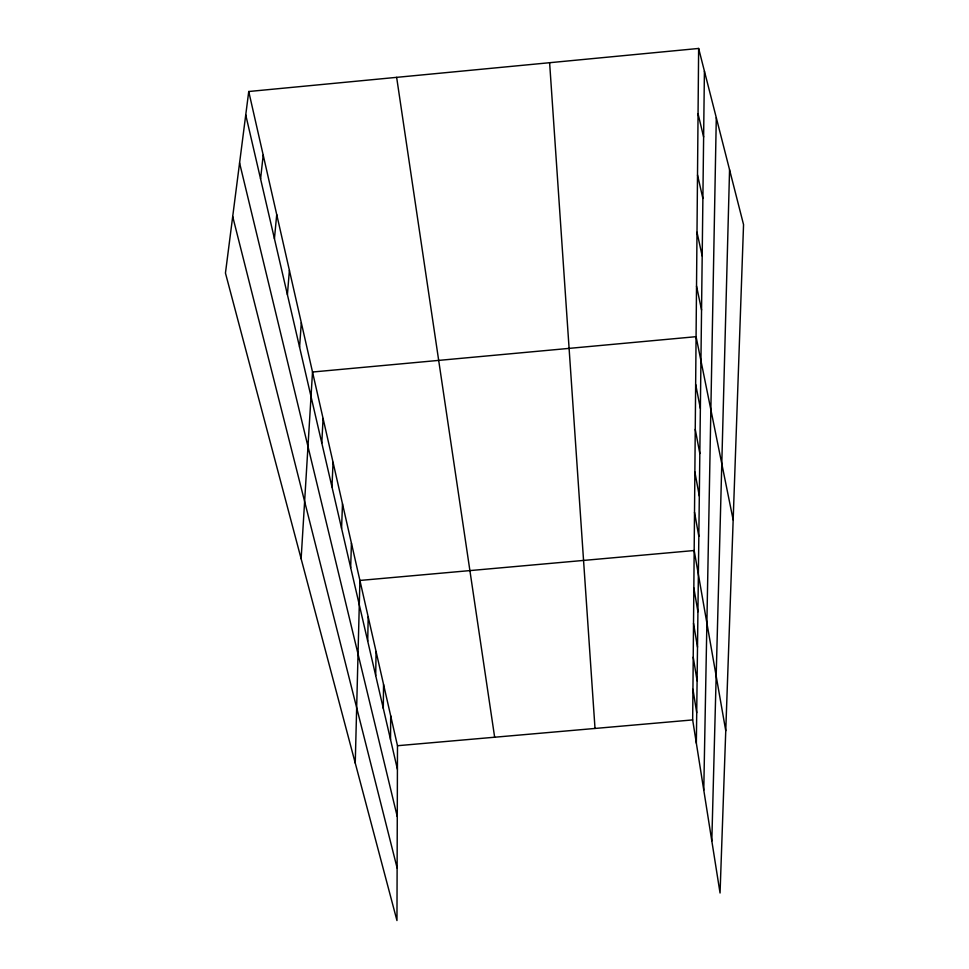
<?xml version="1.0" encoding="UTF-8"?>
<svg xmlns="http://www.w3.org/2000/svg" width="969" height="969" viewBox="0 0 969 969"><rect width="100%" height="100%" fill="white"/><g stroke="black" fill="none" stroke-linecap="round" stroke-linejoin="round"><path stroke-width="1.45" d="M248.742 91.51L397.484 745.718L396.963 920.55L225.45 273.052L248.742 91.51L698.637 48.45L743.55 224.614L720.052 893.006L692.665 719.919L698.637 48.45M390.531 739.529L390.689 715.825M383.3 708.351L383.554 684.477M696.348 743.199L704.415 71.112M375.706 675.575L376.069 651.543M703.773 790.098L716.297 117.721M367.711 641.09L368.196 616.914M355.248 763.075L359.911 580.443L694.179 550.525L725.757 730.747M711.815 840.959L729.56 169.732M350.669 567.568L351.432 543.161M341.572 528.335L342.493 503.856M331.967 486.886L333.057 462.358M321.793 443.015L323.077 418.487M301.129 558.738L312.515 372.023L696.081 336.679L733.17 519.917M299.578 347.156L301.311 322.738M287.405 294.649L289.404 270.363M274.433 238.677L276.722 214.609M260.576 178.89L263.205 155.113M397.484 745.718L692.665 719.919M232.705 216.523L397.12 867.994M698.055 113.845L703.627 136.968M239.573 162.925L397.266 816.613M245.738 114.887L397.411 769.241M697.523 174.989L702.888 198.463M697.002 232.281L702.198 256.01M696.529 286.073L701.556 309.983M695.657 384.366L700.369 408.47M695.257 429.388L699.824 453.516M694.87 471.964L699.315 496.067M694.519 512.286L698.831 536.341M693.84 587.917L697.934 611.778M693.525 623.406L697.51 647.159M693.223 657.164L697.099 680.771M692.944 689.298L696.723 712.736M396.648 77.35L494.65 737.227M549.617 62.719L595.014 728.446"/></g></svg>
